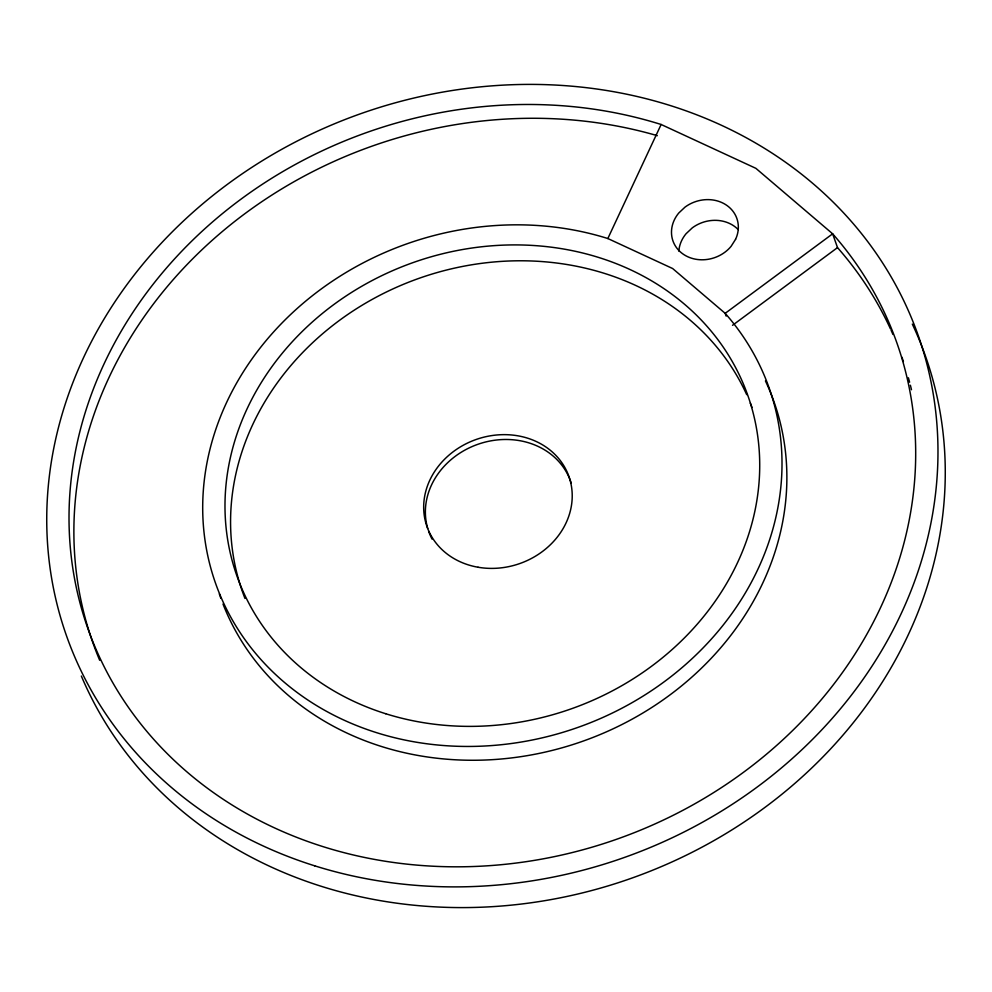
<?xml version="1.0" encoding="UTF-8"?>
<svg xmlns="http://www.w3.org/2000/svg" width="992" height="992" viewBox="0 0 992 992"><rect width="100%" height="100%" fill="white"/><g stroke="black" fill="none" stroke-linecap="round" stroke-linejoin="round"><path stroke-width="1.49" d="M661.131 124.484A428.978 374.827 -19.4 0 0 69.8 494.624A428.978 374.827 -19.4 0 0 612.61 840.658A428.978 374.827 -19.4 0 0 832.648 233.814L725.177 313.336A293.508 256.457 -19.4 0 1 574.641 728.55A293.508 256.457 -19.4 0 1 203.236 491.796A293.508 256.457 -19.4 0 1 607.836 238.526L661.131 124.484L755.867 168.33L832.648 233.814L837.508 247.616A428.978 374.827 -19.4 0 1 890.456 328.885M732.518 325.314L837.508 247.616M607.836 238.526L672.65 268.534L725.177 313.336L726.156 316.101M912.33 324.099A451.546 394.556 -19.4 0 1 660.573 866.934A451.546 394.556 -19.4 0 1 81.356 676.048M244.974 598.449A270.928 236.728 -19.4 0 1 405.629 283.414A270.928 236.728 -19.4 0 1 746.703 394.667M750.336 403.161A270.928 236.728 -19.4 0 1 752.023 407.489M901.914 357.207A428.978 374.827 -19.4 0 1 903.414 361.572M908.387 377.778A428.978 374.827 -19.4 0 1 909.602 382.242M910.371 385.231A428.978 374.827 -19.4 0 1 911.487 389.72M99.684 660.288A428.978 374.827 -19.4 0 1 203.434 248.335A428.978 374.827 -19.4 0 1 657.324 135.668M891.089 330.262A428.978 374.827 -19.4 0 1 892.949 334.428M765.44 380.94A293.508 256.457 -19.4 0 1 598.585 735.184A293.508 256.457 -19.4 0 1 223.002 604.029M220.856 598.312A293.508 256.457 -19.4 0 1 219.356 593.972M678.85 251.125A33.864 29.586 -19.4 0 1 686.042 233.752L692.317 227.838A33.864 29.586 -19.4 0 1 738.184 229.574M432.053 539.115A75.256 65.757 -19.4 0 1 428.606 531.191M427.726 528.476A75.256 65.757 -19.4 0 1 480.314 443.486A75.256 65.757 -19.4 0 1 571.144 482.881M735.568 239.32L731.067 246.376A33.864 29.586 -19.4 0 1 684.108 254.758A33.864 29.586 -19.4 0 1 678.751 213.032L685.026 207.117A33.864 29.586 -19.4 0 1 725.71 204.65A33.864 29.586 -19.4 0 1 735.568 239.32M314.687 865.818A451.546 394.556 -19.4 0 0 935.109 406.67A451.546 394.556 -19.4 0 0 227.267 184.438A451.546 394.556 -19.4 0 0 314.687 865.818M385.752 713.744A270.928 236.728 -19.4 0 0 758 438.266A270.928 236.728 -19.4 0 0 333.3 304.928A270.928 236.728 -19.4 0 0 385.752 713.744M478.057 567.238A75.256 65.757 -19.4 0 0 569.867 479.409A75.256 65.757 -19.4 0 0 445.916 457.932A75.256 65.757 -19.4 0 0 478.057 567.238"/></g></svg>
